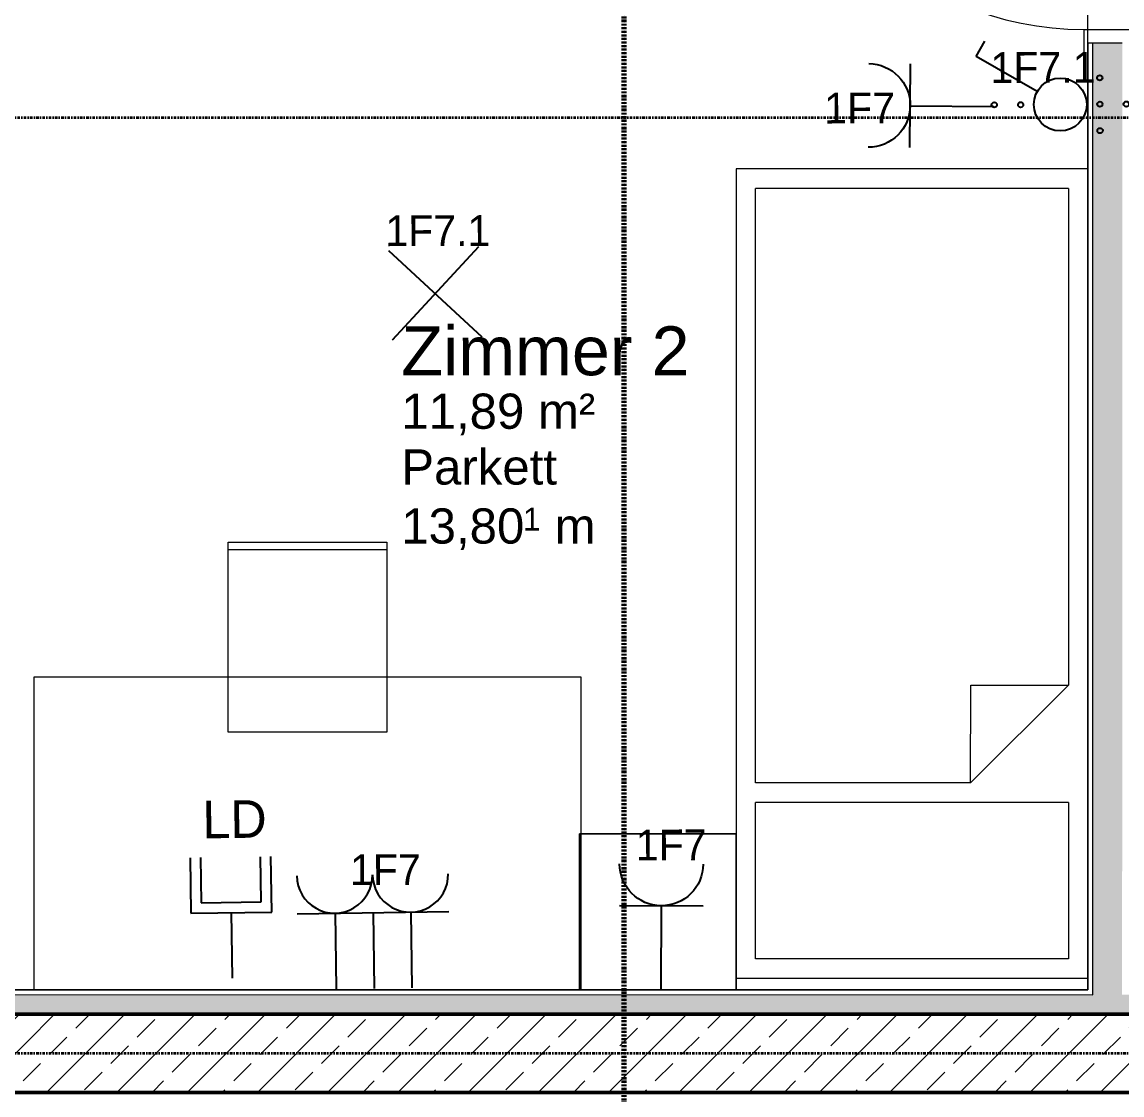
# Model space of a CAD drawing. Header units: metres. Extents: x -17679 to 22565, y -12299 to 33430.
# Drawn here: x -2786 to 27, y 3915 to 6659 of the extents above; entities that cross this region are included whole.
import ezdxf
from ezdxf.enums import TextEntityAlignment as Align

# ---------------------------------------------------------------- set-up
doc = ezdxf.new("R2010")
doc.units = ezdxf.units.M
doc.linetypes.add('Achse', pattern=[0.009, 0.005, -0.002, 0, -0.002])
doc.linetypes.add('Strich Punkt Mittel', pattern=[0.015875, 0.00635, -0.004763, 0, -0.004763])
doc.layers.get('0').update_dxf_attribs({"color": 252})
for name, color, linetype, lineweight in [('A_Decken', 8, 'Continuous', 13), ('A_Moebel', 6, 'Continuous', 13), ('A_Raeume_', 7, 'Continuous', 5), ('A_Raeume_Beschriftung_', 7, 'Continuous', 9), ('A_Raster_', 1, 'Continuous', 9), ('A_Tueren', 31, 'Continuous', 13), ('A_Waende', 7, 'Continuous', 13), ('G-ANNO-SYMB_', 111, 'Continuous', 9)]:
    doc.layers.add(name, color=color, linetype=linetype, lineweight=lineweight)
doc.layers.add('E_Steckdose+Schalter', color=150, linetype='Continuous', true_color=0x0b6cf4)
doc.layers.add('ET_NACHRTECH', color=92, linetype='Continuous', true_color=0x00d100)
doc.layers.add('ET_LEGENDE - Wohnung$0$800_KO_HI____L', color=130, linetype='Continuous')
doc.styles.add('Arial_2', font='arial.ttf', dxfattribs={"height": 0.09})
doc.styles.add('Arial_3', font='arial.ttf', dxfattribs={"height": 0.05849})
doc.styles.add('Arial_4', font='arial.ttf', dxfattribs={"height": 0.125})
doc.styles.add('ET_LEGENDE - Wohnung$0$ROMANS', font='romans.shx', dxfattribs={"width": 0.6})

# ---------------------------------------------------------------- blocks, each defined once
blk = doc.blocks.new('*U543')
for p, q in [((-70.7, -70.7), (70.7, 70.7)), ((70.7, -70.7), (-70.7, 70.7))]:
    blk.add_line(p, q)
at = {"style": 'ET_LEGENDE - Wohnung$0$ROMANS', "width": 0.6, "flags": 1}
for tag, p in [('RAUMBUCHNUMMER', (0, -400)), ('ANLAGE', (0, -550))]:
    blk.add_attdef(tag, text='', height=100, dxfattribs=at).set_placement(p, align=Align.MIDDLE)
for tag, p in [('TEILANLAGE_NR', (0, -700)), ('KOMPONENTE', (0, -850)), ('KOMPONENTE_NR', (0, -1000)), ('BEZEICHNUNG', (0, -1150)), ('TYP', (0, -1300)), ('HERSTELLER', (0, -1450)), ('MODEL', (0, -1600)), ('LEISTUNG_MAX', (0, -1750)), ('SPEZIFISCH_1', (0, -1900)), ('SPEZIFISCH_2', (0, -2050)), ('SPEZIFISCH_3', (0, -2200)), ('SPEZIFISCH_4', (0, -2350)), ('SPEZIFISCH_5', (0, -2500)), ('GEWERKE_CODE', (0, -2650)), ('LV_POS', (0, -2800)), ('ZAEHLER', (0, -2950)), ('PLATZHALTER_1', (0, -3100)), ('PLATZHALTER_2', (0, -3250)), ('PLATZHALTER_3', (0, -3400)), ('JOBLISTE_VDMA', (0, -3550)), ('ET_SPEZIFISCH_1', (0, -3700)), ('ET_SPEZIFISCH_2', (0, -3850)), ('ET_SPEZIFISCH_3', (0, -4000)), ('ET_SPEZIFISCH_4', (0, -4150)), ('ET_SPEZIFISCH_5', (0, -4300)), ('ET_SPEZIFISCH_6', (0, -4450)), ('ET_SPEZIFISCH_7', (0, -4600))]:
    blk.add_attdef(tag, text='', height=100, dxfattribs=at).set_placement(p, align=Align.MIDDLE_CENTER)
blk = doc.blocks.new('*U534')
for p, q in [((25, 43.3), (91.7, 158.8)), ((91.7, 158.8), (120.5, 142.1))]:
    blk.add_line(p, q)
blk.add_circle((0, 0), 50)
at = {"layer": 'ET_LEGENDE - Wohnung$0$800_KO_HI____L'}
for centre in [(0, 125), (0, 75), (-50, -75), (0, -75), (50, -75), (0, -125)]:
    blk.add_circle(centre, 5, dxfattribs=at)
at = {"style": 'ET_LEGENDE - Wohnung$0$ROMANS', "width": 0.6, "flags": 1}
for tag, p in [('RAUMBUCHNUMMER', (-0.2, -465.7)), ('ANLAGE', (-0.2, -615.7))]:
    blk.add_attdef(tag, text='', height=100, dxfattribs=at).set_placement(p, align=Align.MIDDLE)
for tag, p in [('TEILANLAGE_NR', (-0.2, -765.7)), ('KOMPONENTE', (-0.2, -915.7)), ('KOMPONENTE_NR', (-0.2, -1065.7)), ('BEZEICHNUNG', (-0.2, -1215.7)), ('TYP', (-0.2, -1365.7)), ('HERSTELLER', (-0.2, -1515.7)), ('MODEL', (-0.2, -1665.7)), ('LEISTUNG_MAX', (-0.2, -1815.7)), ('SPEZIFISCH_1', (-0.2, -1965.7)), ('SPEZIFISCH_2', (-0.2, -2115.7)), ('SPEZIFISCH_3', (-0.2, -2265.7)), ('SPEZIFISCH_4', (-0.2, -2415.7)), ('SPEZIFISCH_5', (-0.2, -2565.7)), ('GEWERKE_CODE', (-0.2, -2715.7)), ('LV_POS', (-0.2, -2865.7)), ('ZAEHLER', (-0.2, -3015.7)), ('PLATZHALTER_1', (-0.2, -3165.7)), ('PLATZHALTER_2', (-0.2, -3315.7)), ('PLATZHALTER_3', (-0.2, -3465.7)), ('JOBLISTE_VDMA', (-0.2, -3615.7)), ('ET_SPEZIFISCH_1', (-0.2, -3765.7)), ('ET_SPEZIFISCH_2', (-0.2, -3915.7)), ('ET_SPEZIFISCH_3', (-0.2, -4065.7)), ('ET_SPEZIFISCH_4', (-0.2, -4215.7)), ('ET_SPEZIFISCH_5', (-0.2, -4365.7)), ('ET_SPEZIFISCH_6', (-0.2, -4515.7)), ('ET_SPEZIFISCH_7', (-0.2, -4665.7))]:
    blk.add_attdef(tag, text='', height=100, dxfattribs=at).set_placement(p, align=Align.MIDDLE_CENTER)
blk = doc.blocks.new('*U553')
for p, q in [((62.5, 0), (-62.5, 0)), ((0, 0), (0, -125))]:
    blk.add_line(p, q)
blk.add_arc((0, 62.5), 62.5, 180, 0)
at = {"style": 'ET_LEGENDE - Wohnung$0$ROMANS', "width": 0.8, "flags": 1}
for tag, p in [('RAUMBUCHNUMMER', (0, -425)), ('ANLAGE', (0, -595.4)), ('TEILANLAGE_NR', (0, -755.5)), ('KOMPONENTE', (0, -901.3)), ('KOMPONENTE_NR', (0, -1063.3)), ('BEZEICHNUNG', (0, -1205.6)), ('TYP', (0, -1346.7)), ('HERSTELLER', (0, -1514.1)), ('MODEL', (0, -1677.3)), ('LEISTUNG_MAX', (0, -1851.5)), ('SPEZIFISCH_1', (0, -2012.8)), ('SPEZIFISCH_2', (0, -2200)), ('SPEZIFISCH_3', (0, -2374.2)), ('SPEZIFISCH_4', (0, -2548.5)), ('SPEZIFISCH_5', (0, -2722.7)), ('GEWERKE_CODE', (0, -2897)), ('LV_POS', (0, -3071.2)), ('ZAEHLER', (0, -3245.5)), ('PLATZHALTER_1', (0, -3419.7)), ('PLATZHALTER_2', (0, -3594)), ('PLATZHALTER_3', (0, -3768.2)), ('JOBLISTE_VDMA', (0, -3942.5)), ('ET_SPEZIFISCH_1', (0, -4116.7)), ('ET_SPEZIFISCH_2', (0, -4291)), ('ET_SPEZIFISCH_3', (0, -4465.2)), ('ET_SPEZIFISCH_4', (0, -4639.5)), ('ET_SPEZIFISCH_5', (0, -4813.7)), ('ET_SPEZIFISCH_6', (0, -4988)), ('ET_SPEZIFISCH_7', (0, -5162.2))]:
    blk.add_attdef(tag, text='', height=100, dxfattribs=at).set_placement(p, align=Align.MIDDLE)
blk = doc.blocks.new('*U552')
for p, q in [((-125.3, 0), (125.3, 0)), ((0, 0), (0, -125))]:
    blk.add_line(p, q)
for centre in [(-62.8, 62.6), (62.5, 62.5)]:
    blk.add_arc(centre, 62.5, 180, 0)
at = {"layer": 'ET_LEGENDE - Wohnung$0$800_KO_HI____L'}
for p, q in [((-62.8, 0.1), (-62.8, -124.9)), ((62.5, 0), (62.5, -125))]:
    blk.add_line(p, q, dxfattribs=at)
at = {"style": 'ET_LEGENDE - Wohnung$0$ROMANS', "width": 0.8, "flags": 1}
for tag, p in [('RAUMBUCHNUMMER', (0, -425)), ('ANLAGE', (0, -595.4)), ('TEILANLAGE_NR', (0, -755.5)), ('KOMPONENTE', (0, -901.3)), ('KOMPONENTE_NR', (0, -1063.3)), ('BEZEICHNUNG', (0, -1205.6)), ('TYP', (0, -1346.7)), ('HERSTELLER', (0, -1514.1)), ('MODEL', (0, -1677.3)), ('LEISTUNG_MAX', (0, -1851.5)), ('SPEZIFISCH_1', (0, -2012.8)), ('SPEZIFISCH_2', (0, -2200)), ('SPEZIFISCH_3', (0, -2374.2)), ('SPEZIFISCH_4', (0, -2548.5)), ('SPEZIFISCH_5', (0, -2722.7)), ('GEWERKE_CODE', (0, -2897)), ('LV_POS', (0, -3071.2)), ('ZAEHLER', (0, -3245.5)), ('PLATZHALTER_1', (0, -3419.7)), ('PLATZHALTER_2', (0, -3594)), ('PLATZHALTER_3', (0, -3768.2)), ('JOBLISTE_VDMA', (0, -3942.5))]:
    blk.add_attdef(tag, text='', height=100, dxfattribs=at).set_placement(p, align=Align.MIDDLE)
blk = doc.blocks.new('*U544')
for p, q in [((-62.5, 85.9), (-62.5, 0)), ((-46.5, 85.9), (-46.5, 16)), ((46.5, 16), (46.5, 85.9)), ((62.5, 0), (62.5, 85.9)), ((-62.5, 0), (62.5, 0)), ((-46.5, 16), (46.5, 16)), ((0, 0), (0, -101.6))]:
    blk.add_line(p, q)
at = {"style": 'ET_LEGENDE - Wohnung$0$ROMANS', "width": 0.8, "flags": 1}
for tag, p in [('RAUMBUCHNUMMER', (0, -334.5)), ('ANLAGE', (0, -505)), ('TEILANLAGE_NR', (0, -665)), ('KOMPONENTE', (0, -810.9)), ('KOMPONENTE_NR', (0, -972.8)), ('BEZEICHNUNG', (0, -1115.1)), ('TYP', (0.8, -1261.8)), ('HERSTELLER', (0, -1423.6)), ('MODEL', (0, -1586.8)), ('LEISTUNG_MAX', (0, -1761)), ('SPEZIFISCH_1', (0, -1935.3)), ('SPEZIFISCH_2', (0, -2109.5)), ('SPEZIFISCH_3', (0, -2283.8)), ('SPEZIFISCH_4', (0, -2458)), ('SPEZIFISCH_5', (0, -2632.3)), ('GEWERKE_CODE', (0, -2806.5)), ('LV_POS', (0, -2980.8)), ('ZAEHLER', (0, -3155)), ('PLATZHALTER_1', (0, -3329.3)), ('PLATZHALTER_2', (0, -3503.5)), ('PLATZHALTER_3', (0, -3677.8)), ('JOBLISTE_VDMA', (0, -3852)), ('ET_SPEZIFISCH_1', (0, -4026.3)), ('ET_SPEZIFISCH_2', (0, -4200.5)), ('ET_SPEZIFISCH_3', (0, -4374.8)), ('ET_SPEZIFISCH_4', (0, -4549)), ('ET_SPEZIFISCH_5', (0, -4723.3)), ('ET_SPEZIFISCH_6', (0, -4897.5)), ('ET_SPEZIFISCH_7', (0, -5071.8))]:
    blk.add_attdef(tag, text='', height=100, dxfattribs=at).set_placement(p, align=Align.TOP_CENTER)
blk = doc.blocks.new('UZ_D1 - SL_0800x2000_Zimmertür_Stahlzarge_GK-7175678-263_PP_03DG_BT2')
at = {"layer": 'A_Tueren', "lineweight": 5}
for p, q in [((0.4, 0.06), (0.4, 0.86)), ((-0.46, 0.06), (-0.4, 0.06)), ((-0.4, 0.06), (-0.4, -0.06)), ((0.4, 0.06), (0.4, -0.06)), ((0.46, 0.06), (0.4, 0.06)), ((-0.4, -0.06), (-0.46, -0.06)), ((0.4, -0.06), (0.46, -0.06))]:
    blk.add_line(p, q, dxfattribs=at)
blk.add_arc((0.4, 0.06), 0.8, 90, 180, dxfattribs=at)
blk = doc.blocks.new('Moeb_Bett - Einzelbett 090x210-1828300-263_PP_03DG_BT2')
at = {"layer": 'A_Moebel', "color": 8}
for p, q in [((0.45, -1.05), (0.45, 1.049)), ((0.45, 1.049), (0.45, 0.65)), ((0.45, 0.65), (0.45, 1.049)), ((0.85, 0.65), (0.85, 1.049)), ((0.85, 1.049), (0.85, 0.65)), ((-0.45, 1.02), (0.45, 1.02)), ((-0.4, 0.97), (0.4, 0.97)), ((-0.4, 0.57), (-0.4, 0.97)), ((0.4, 0.97), (0.4, 0.57)), ((0.45, 0.65), (0.8458, 0.65)), ((0.8458, 0.65), (0.45, 0.65)), ((0.8458, 0.65), (0.85, 0.65)), ((0.85, 0.65), (0.8458, 0.65)), ((-0.4, 0.57), (0.4, 0.57)), ((-0.4, 0.27), (-0.15, 0.52)), ((-0.15, 0.52), (-0.15, 0.27)), ((-0.15, 0.52), (0.4, 0.52)), ((0.4, 0.52), (0.4, -1)), ((-0.15, 0.27), (-0.4, 0.27)), ((-0.4, -1), (-0.4, 0.27)), ((-0.4, -1), (0.4, -1)), ((-0.45, -1.05), (0.45, -1.05))]:
    blk.add_line(p, q, dxfattribs=at)
blk = doc.blocks.new('Moeb_Schreibtisch_variabel - variabel-V79-263_PP_03DG_BT2')
at = {"layer": 'A_Moebel', "color": 8}
for p, q in [((-1.5866, 0.399), (-1.5866, -0.4)), ((-1.5866, 0.399), (-1.5866, -0.4)), ((-0.1866, -0.4), (-0.1866, 0.399)), ((-0.1866, -0.4), (-0.1866, 0.399)), ((-1.0891, -0.2599), (-0.6841, -0.2599)), ((-1.0891, -0.4), (-1.0891, -0.2599)), ((-0.6841, -0.2599), (-0.6841, -0.4)), ((-1.5866, -0.4), (-0.1866, -0.4)), ((-1.5866, -0.4), (-0.1866, -0.4)), ((-1.0891, -0.7452), (-1.0891, -0.4)), ((-0.6841, -0.4), (-0.6841, -0.7452)), ((-1.0891, -0.7255), (-0.6841, -0.7255)), ((-0.6841, -0.7452), (-1.0891, -0.7452))]:
    blk.add_line(p, q, dxfattribs=at)
blk = doc.blocks.new('6546546')
at = {"layer": 'A_Waende', "lineweight": 5, "true_color": 0x636466}
h = blk.add_hatch(dxfattribs=at)
h.set_pattern_fill('FP_115', color=251, angle=-112.36, style=0, pattern_type=2)
h.set_pattern_definition([(314.998, (-49.78357, 62.17146), (0.2539954, -0.1270123), [0.02245, -0.15715]), (314.998, (-49.672425, 62.12358), (0.2539954, -0.1270123), [0.02245, -0.15715]), (314.998, (-49.78382, 62.10777), (0.2539954, -0.1270123), [0.02245, -0.15715]), (314.998, (-49.67229, 62.06081), (0.2539954, -0.1270123), [0.02245, -0.15715]), (341.563, (-49.76757, 62.15515), (0.5079932, -0.1270184), [0.0502, -0.35141]), (341.563, (-49.719807, 62.13983), (0.5079932, -0.1270184), [0.0502, -0.35141]), (341.563, (-49.76744, 62.09238), (0.5079932, -0.1270184), [0.0502, -0.35141]), (341.563, (-49.720057, 62.076134), (0.5079932, -0.1270184), [0.0502, -0.35141]), (44.998, (-49.67211, 62.15589), (-0.2540043, -0.1269946), [0.02245, -0.15715]), (44.998, (-49.78382, 62.10777), (-0.2540043, -0.1269946), [0.02245, -0.15715]), (44.998, (-49.67236, 62.0922), (-0.2540043, -0.1269946), [0.02245, -0.15715]), (44.998, (-49.783685, 62.045), (-0.2540043, -0.1269946), [0.02245, -0.15715]), (18.433, (-49.719807, 62.13983), (-0.5080021, -0.12698295), [0.0502, -0.35141]), (18.433, (-49.767504, 62.123765), (-0.5080021, -0.12698295), [0.0502, -0.35141]), (18.433, (-49.720057, 62.076134), (-0.5080021, -0.12698295), [0.0502, -0.35141]), (18.433, (-49.767754, 62.06007), (-0.5080021, -0.12698295), [0.0502, -0.35141])])
h.paths.add_polyline_path([(-49.6961, 60.3912), (-49.696, 62.8112), (-49.771, 62.8112), (-49.7711, 60.3912)])
h.paths.add_polyline_path([(-49.6961, 60.3787), (-49.6961, 60.3912), (-49.7711, 60.3912), (-49.7711, 60.3787)])
h.paths.add_polyline_path([(-49.696, 63.6812), (-49.696, 63.6829), (-49.6965, 63.9643), (-49.771, 63.9643), (-49.771, 63.6812)])
h = blk.add_hatch(dxfattribs=at)
h.set_pattern_fill('FP_118', color=251, angle=-112.36, style=0, pattern_type=2)
h.set_pattern_definition([(224.998, (-50.80874, 60.39164), (-0.1270123, -0.2539954), [0.02245, -0.15715]), (224.998, (-50.85662, 60.2805), (-0.1270123, -0.2539954), [0.02245, -0.15715]), (224.998, (-50.871505, 60.39151), (-0.1270123, -0.2539954), [0.02245, -0.15715]), (224.998, (-50.91939, 60.28037), (-0.1270123, -0.2539954), [0.02245, -0.15715]), (251.563, (-50.824123, 60.375263), (-0.1270184, -0.5079932), [0.0502, -0.35141]), (251.563, (-50.84037, 60.32788), (-0.1270184, -0.5079932), [0.0502, -0.35141]), (251.563, (-50.887817, 60.375512), (-0.1270184, -0.5079932), [0.0502, -0.35141]), (251.563, (-50.904064, 60.32813), (-0.1270184, -0.5079932), [0.0502, -0.35141]), (314.998, (-50.82431, 60.28018), (-0.1269946, 0.2540043), [0.02245, -0.15715]), (314.998, (-50.871505, 60.39151), (-0.1269946, 0.2540043), [0.02245, -0.15715]), (314.998, (-50.888, 60.28043), (-0.1269946, 0.2540043), [0.02245, -0.15715]), (314.998, (-50.93558, 60.39083), (-0.1269946, 0.2540043), [0.02245, -0.15715]), (288.433, (-50.84037, 60.32788), (-0.12698295, 0.5080021), [0.0502, -0.35141]), (288.433, (-50.856432, 60.375578), (-0.12698295, 0.5080021), [0.0502, -0.35141]), (288.433, (-50.904064, 60.32813), (-0.12698295, 0.5080021), [0.0502, -0.35141]), (288.433, (-50.9192, 60.375447), (-0.12698295, 0.5080021), [0.0502, -0.35141])])
h.paths.add_polyline_path([(-48.1786, 60.3287), (-48.1789, 60.3787), (-53.1233, 60.3787), (-53.1233, 60.3288), (-48.1789, 60.3287)])
h = blk.add_hatch(dxfattribs=at)
h.set_pattern_fill('FP_2', color=251, style=0, pattern_type=2)
h.set_pattern_definition([(45, (0, 0), (-0.08980256, 0.08980256), []), (45, (0.0898, 0), (-0.08980256, 0.08980256), [0.0635, -0.03175])])
h.paths.add_polyline_path([(-47.0636, 60.1286), (-47.0636, 60.3286), (-53.1233, 60.3288), (-53.1233, 60.1288), (-47.232, 60.1286)])
at = {"layer": 'A_Decken', "color": 251, "true_color": 0x636466}
blk.add_line((-50.405, 60.1287), (-53.1233, 60.1279), dxfattribs=at)
at = {"layer": 'A_Raeume_', "color": 251, "true_color": 0x636466, "flags": 128}
blk.add_lwpolyline([(-51.8485, 63.9518), (-53.1186, 63.9518), (-53.1186, 63.6131), (-53.1232, 63.6131), (-53.1232, 63.4601), (-53.1233, 61.3833), (-53.1233, 61.2303), (-53.1187, 61.2303), (-53.1187, 60.3913), (-49.7836, 60.3912), (-49.7835, 62.621), (-49.7835, 63.914), (-49.7835, 63.9518), (-51.7469, 63.9518), (-51.8485, 63.9518)], dxfattribs=at)
blk.add_lwpolyline([(-53.9886, 60.1288), (-53.9888, 55.2088), (-50.6278, 55.2087), (-50.6277, 57.3087), (-50.4577, 57.3087), (-48.7776, 57.3086), (-48.6079, 57.3086), (-48.6079, 57.7412), (-47.3962, 57.7411), (-47.3962, 57.9086), (-47.3962, 58.7511), (-47.0337, 58.7511), (-47.0336, 60.1286), (-48.1311, 60.1287), (-53.4386, 60.1288)], close=True, dxfattribs=at)
at = {"layer": 'A_Raster_', "color": 251, "linetype": 'Strich Punkt Mittel', "lineweight": 35, "true_color": 0x636466}
for p, q in [((-56.2434, 62.6216), (-32.1347, 62.6209)), ((-56.2435, 60.2289), (-32.1348, 60.2282))]:
    blk.add_line(p, q, dxfattribs=at)
at = {"layer": 'A_Waende', "color": 251, "true_color": 0x636466}
for p, q in [((-49.7835, 62.8112), (-49.7836, 60.3912)), ((-49.771, 62.8112), (-49.7835, 62.8112)), ((-49.7711, 60.3787), (-49.771, 62.8112)), ((-53.1233, 60.3788), (-49.7711, 60.3787)), ((-49.7836, 60.3912), (-53.1187, 60.3913))]:
    blk.add_line(p, q, dxfattribs=at)
at = {"layer": 'A_Waende', "color": 251, "lineweight": 5, "true_color": 0x636466}
blk.add_line((-49.696, 62.8112), (-49.771, 62.8112), dxfattribs=at)
at = {"layer": 'A_Waende', "color": 251, "lineweight": 50, "true_color": 0x636466}
for p, q in [((-47.0636, 60.3286), (-53.1233, 60.3288)), ((-53.1233, 60.1288), (-46.8836, 60.1286))]:
    blk.add_line(p, q, dxfattribs=at)
at = {"layer": 'G-ANNO-SYMB_', "color": 251, "linetype": 'Achse', "lineweight": 70, "true_color": 0x636466}
blk.add_line((-50.9697, 47.277), (-50.9686, 85.3042), dxfattribs=at)
at = {"layer": 'A_Moebel', "color": 251, "true_color": 0x636466}
for name, p, rotation in [('Moeb_Bett - Einzelbett 090x210-1828300-263_PP_03DG_BT2', (-50.2335, 61.4402), 179.9982758785824), ('Moeb_Schreibtisch_variabel - variabel-V79-263_PP_03DG_BT2', (-52.666, 60.7903), 179.998275878371)]:
    blk.add_blockref(name, p, dxfattribs=dict(at, rotation=rotation))
at = {"layer": 'A_Tueren', "color": 251, "true_color": 0x636466, "rotation": 89.9982758784559}
blk.add_blockref('UZ_D1 - SL_0800x2000_Zimmertür_Stahlzarge_GK-7175678-263_PP_03DG_BT2', (-49.7335, 63.2462), dxfattribs=at)
at = {"layer": 'A_Raeume_Beschriftung_', "color": 251, "true_color": 0x636466, "attachment_point": 1}
for s, insert, char_height, width, style in [('Zimmer 2', (-51.5396, 62.0874), 0.125, 0.89789, 'Arial_4'), ('11,89 m²', (-51.5396, 61.9155), 0.09, 0.58924, 'Arial_2'), ('Parkett', (-51.5396, 61.7729), 0.09, 0.464979, 'Arial_2'), ('13,80', (-51.5396, 61.622), 0.09, 0.376793, 'Arial_2'), ('1', (-51.2287, 61.6238), 0.0585, 0.056118, 'Arial_3'), (' m', (-51.1824, 61.622), 0.09, 0.164346, 'Arial_2')]:
    blk.add_mtext(s, dxfattribs=dict(at, insert=insert, char_height=char_height, width=width, style=style))

msp = doc.modelspace()

# ---------------------------------------------------------------- block references
at = {"xscale": 1000, "yscale": 1000, "zscale": 1000}
msp.add_blockref('6546546', (49723.1, -56206.7), dxfattribs=at)
at = {"layer": 'E_Steckdose+Schalter'}
for name, p, xscale, yscale, zscale, rotation in [('*U534', (-131.3, 6448), 1.350631848881136, 1.350631848881136, 1.350631848881136, 90.35829467527317), ('*U553', (-515, 6444.8), -1.709411511611679, 1.709411511611679, 1.70941151161168, 89.56707658465395), ('*U543', (-1729.6, 5964.6), 1.626603779674895, 1.626603779674895, 1.626603779674895, 182.2804756445144), ('*U553', (-1151.7, 4399.3), -1.709411511611679, 1.709411511611679, 1.70941151161168, 359.756945075185), ('*U552', (-1888.6, 4381.6), 1.54812079638531, 1.54812079638531, 1.54812079638531, 0.7794643135114543)]:
    msp.add_blockref(name, p, dxfattribs=dict(at, xscale=xscale, yscale=yscale, zscale=zscale, rotation=rotation))
at = {"layer": 'ET_NACHRTECH', "xscale": 1.65267972838855, "yscale": 1.65267972838855, "zscale": 1.65267972838855, "rotation": 0.7794643135022433}
msp.add_blockref('*U544', (-2251.2, 4381.7), dxfattribs=at)

# ---------------------------------------------------------------- texts
at = {"color": 212}
for s, height, rotation, p in [('1F7.1', 78.55, 0.1777, (-309.6, 6503.1)), ('1F7', 78.55, 0.1777, (-734.8, 6399.3)), ('1F7.1', 78.55, 0.1777, (-1857.2, 6085.7)), ('LD', 96.12, 0.7795, (-2324.4, 4571.5)), ('1F7', 78.55, 0.1777, (-1216.6, 4515.4)), ('1F7', 78.55, 0.1777, (-1947.6, 4452))]:
    msp.add_text(s, height=height, rotation=rotation, dxfattribs=at).set_placement(p)

doc.saveas('drawing.dxf')
